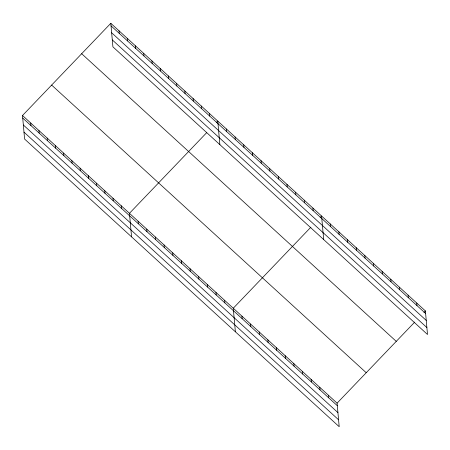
<?xml version="1.0" encoding="UTF-8"?>
<svg xmlns="http://www.w3.org/2000/svg" width="450" height="450" viewBox="0 0 450 450"><rect width="100%" height="100%" fill="white"/><g stroke="black" fill="none" stroke-linecap="round" stroke-linejoin="round"><path stroke-width="0.67" d="M22.5 115.509L337.089 403.155L339.193 426.707L24.604 139.061L22.5 115.509L110.807 23.293L425.396 310.939L427.5 334.491L112.911 46.845L110.807 23.293M206.595 132.761L129.459 213.306L131.563 236.857M216.309 122.614L217.766 121.095L219.87 144.647M310.899 227.177L233.274 308.228L235.378 331.785M320.124 217.536L321.581 216.017L323.685 239.569M337.089 403.155L414.714 322.099M423.939 312.463L425.396 310.939M111.032 25.847L425.627 313.493M111.651 32.777L426.246 320.423M112.292 39.915L426.881 327.561M81.664 53.724L396.259 341.37M51.643 85.078L366.233 372.724M22.725 118.058L337.32 405.703M23.344 124.987L337.939 412.633M23.985 132.131L338.574 419.777M416.745 303.03L416.976 305.578M408.094 295.121L408.324 297.669M399.442 287.207L399.673 289.761M390.791 279.298L391.022 281.852M382.14 271.389L382.371 273.938M373.489 263.481L373.719 266.029M364.838 255.566L365.068 258.12M356.186 247.657L356.417 250.211M347.535 239.749L347.766 242.297M338.884 231.834L339.114 234.388M330.233 223.926L330.463 226.479M312.93 208.108L313.161 210.656M328.438 395.241L328.669 397.794M304.279 200.194L304.509 202.748M319.787 387.332L320.017 389.886M295.627 192.285L295.858 194.839M311.136 379.423L311.366 381.971M286.976 184.376L287.207 186.924M302.484 371.514L302.715 374.062M278.325 176.468L278.556 179.016M293.833 363.6L294.064 366.154M269.674 168.553L269.904 171.107M285.182 355.691L285.412 358.245M261.023 160.644L261.253 163.198M276.531 347.782L276.761 350.331M252.371 152.736L252.602 155.284M267.879 339.868L268.11 342.422M243.72 144.827L243.951 147.375M259.228 331.959L259.459 334.513M235.069 136.912L235.299 139.466M250.577 324.051L250.808 326.604M226.417 129.004L226.648 131.558M241.926 316.142L242.156 318.69M209.537 113.569L209.768 116.123M224.623 300.319L224.854 302.873M201.313 106.048L201.538 108.596M215.972 292.41L216.203 294.958M193.084 98.522L193.314 101.076M207.321 284.501L207.551 287.049M184.854 91.001L185.085 93.555M198.669 276.587L198.9 279.141M176.631 83.481L176.856 86.029M190.018 268.678L190.249 271.232M168.401 75.954L168.626 78.508M181.367 260.769L181.597 263.317M160.172 68.434L160.403 70.982M172.716 252.861L172.946 255.409M151.942 60.907L152.173 63.461M164.064 244.946L164.295 247.5M143.719 53.387L143.944 55.935M155.413 237.037L155.644 239.591M135.489 45.861L135.72 48.414M146.762 229.129L146.993 231.677M127.26 38.34L127.491 40.894M138.111 221.214L138.341 223.768M119.036 30.819L119.261 33.367M121.236 205.785L121.461 208.333M113.006 198.259L113.231 200.812M104.777 190.738L105.008 193.286M96.547 183.212L96.778 185.766M88.324 175.691L88.549 178.245M80.094 168.171L80.319 170.719M71.865 160.644L72.096 163.198M63.641 153.124L63.866 155.672M55.412 145.597L55.637 148.151M47.182 138.077L47.413 140.631M38.953 130.551L39.184 133.104M30.729 123.03L30.954 125.584"/></g></svg>
